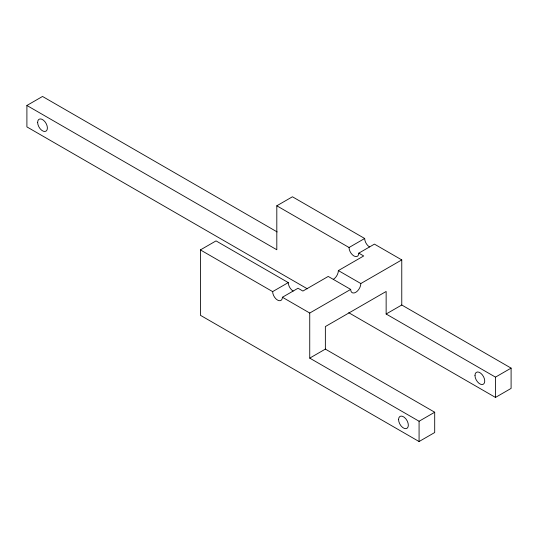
<?xml version="1.0" encoding="UTF-8"?>
<svg xmlns="http://www.w3.org/2000/svg" width="538" height="538" viewBox="0 0 538 538"><rect width="100%" height="100%" fill="white"/><g stroke="black" fill="none" stroke-linecap="round" stroke-linejoin="round"><path stroke-width="0.81" d="M307.319 288.798L26.9 126.894L26.9 105.475L42.522 96.463L277.171 231.939M348.732 312.706L495.478 397.427L511.1 388.409L511.1 368.12L401.765 304.999L401.765 259.908L360.83 283.539A7.182 4.143 -60 0 1 355.752 292.336A7.182 4.143 -60 0 1 350.675 289.404L309.74 313.035L309.74 358.126L325.362 349.108L434.697 412.229L434.697 432.525L419.075 441.537L200.405 315.288L200.405 249.914L216.027 240.896L288.267 282.598A6.9 3.988 60 0 0 293.143 291.058M26.9 105.475L276.808 249.76L276.808 205.798L292.43 196.78L364.67 238.489A6.9 3.988 60 0 0 369.552 246.942M200.405 249.914L272.645 291.616L288.267 282.598M276.808 205.798L349.048 247.507L364.67 238.489M272.645 291.616A6.9 3.988 60 0 0 277.527 300.076A6.9 3.988 60 0 0 282.41 297.252L298.025 288.24L302.907 291.058L328.22 276.438L350.675 289.404M349.048 247.507A6.9 3.988 60 0 0 353.93 255.96A6.9 3.988 60 0 0 358.812 253.142L374.428 244.124L401.765 259.908M333.298 279.37A7.182 4.143 -60 0 0 338.375 270.58L363.695 255.96L358.812 253.142M325.362 349.108L325.362 326.566L386.143 291.468L386.143 314.01L401.765 304.999M309.74 358.126L419.075 421.247L434.697 412.229M386.143 314.01L495.478 377.138L511.1 368.12M338.375 270.58L360.83 283.539M282.41 297.252L309.74 313.035M495.478 377.138L495.478 397.427M419.075 421.247L419.075 441.537M398.577 419.559A6.9 3.988 60 0 0 405.901 428.665A6.9 3.988 60 0 0 405.901 418.907A6.9 3.988 60 0 0 398.577 419.559M474.98 375.45A6.9 3.988 60 0 0 482.304 384.556A6.9 3.988 60 0 0 482.304 374.791A6.9 3.988 60 0 0 474.98 375.45M37.64 122.388A6.9 3.988 60 0 0 44.957 131.494A6.9 3.988 60 0 0 44.957 121.729A6.9 3.988 60 0 0 37.64 122.388"/></g></svg>
